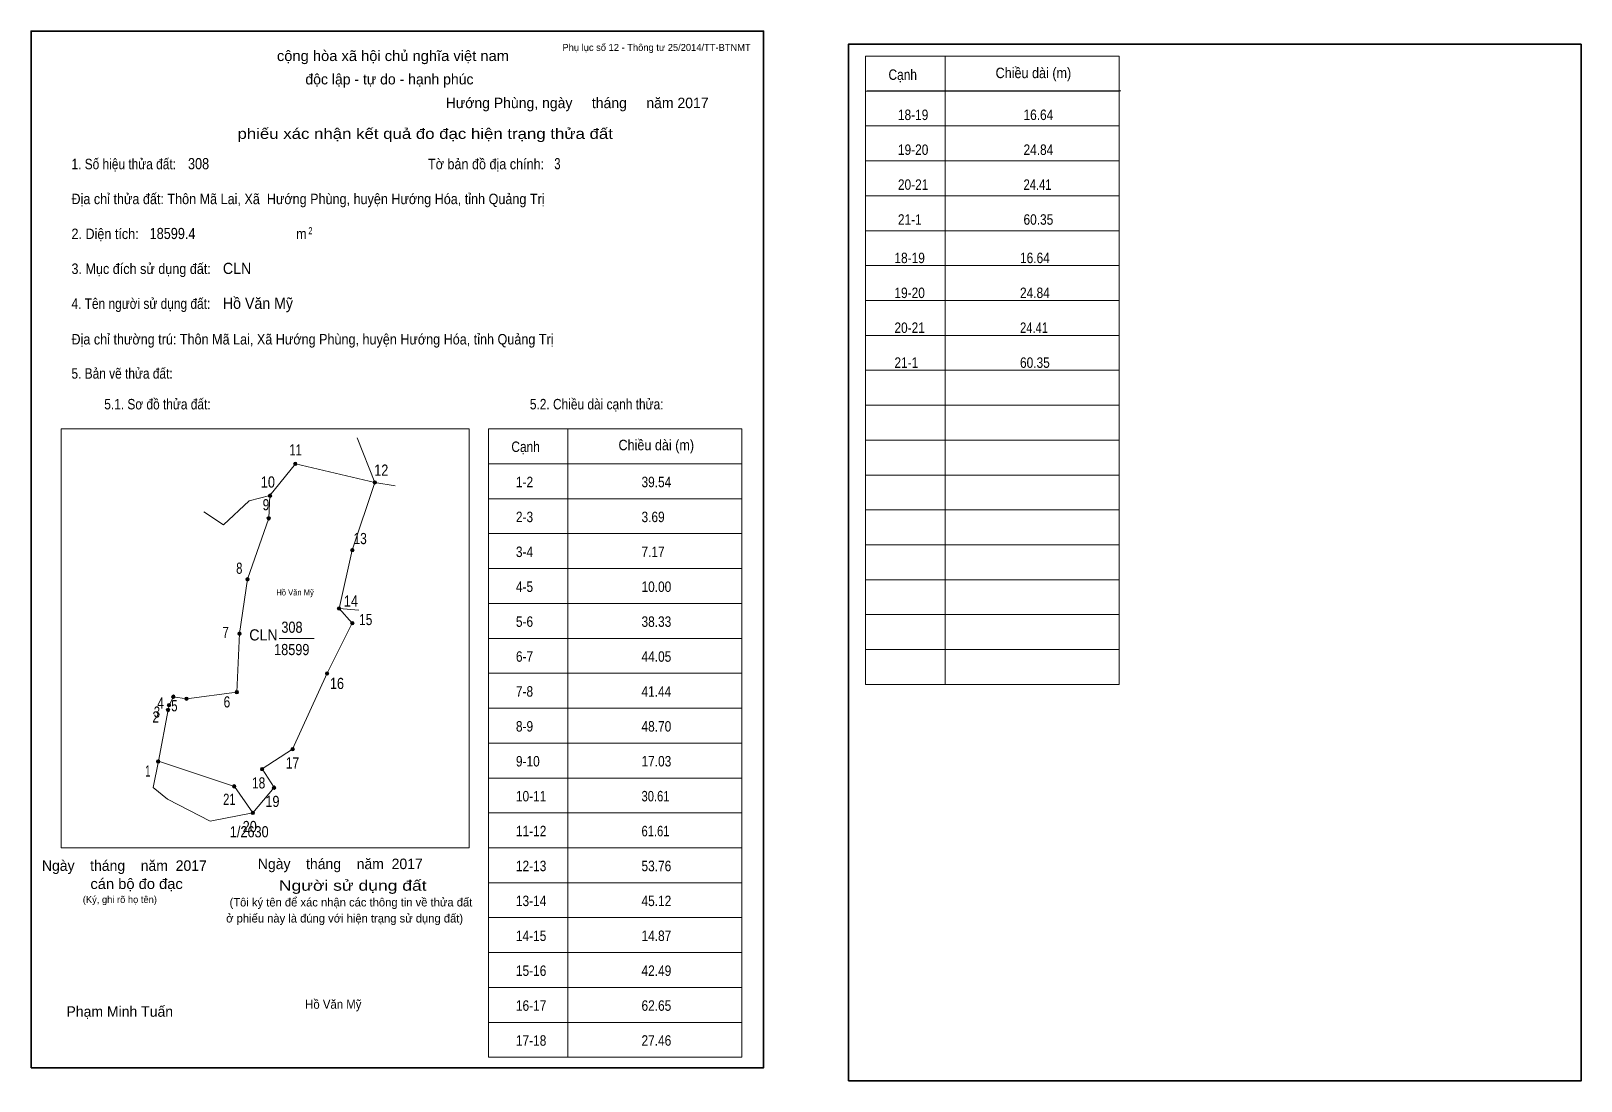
# Model space of a CAD drawing. Header units: centimetres. Extents: x 0 to 44.4, y -0.4 to 29.7.
import ezdxf
from ezdxf.enums import TextEntityAlignment as Align

# ---------------------------------------------------------------- set-up
doc = ezdxf.new("R2010")
doc.units = ezdxf.units.CM
doc.header["$LTSCALE"] = 0.12
for name, color, linetype in [('2', 7, 'Continuous'), ('30', 7, 'Continuous'), ('34', 7, 'Continuous')]:
    doc.layers.add(name, color=color, linetype=linetype)
for name, color, linetype, lineweight in [('32', 7, 'Continuous', 13), ('33', 7, 'Continuous', 13), ('6', 7, 'Continuous', 13), ('63', 7, 'Continuous', 13)]:
    doc.layers.add(name, color=color, linetype=linetype, lineweight=lineweight)

msp = doc.modelspace()

# ---------------------------------------------------------------- hatches: boundary and pattern name
at = {"layer": '32'}
for points in [[(7.6247, 17.3, 1), (7.5247, 17.3, 1)], [(9.9061, 16.7677, 1), (9.8061, 16.7677, 1)], [(6.9023, 16.3875, 1), (6.8023, 16.3875, 1)], [(6.8643, 15.7411, 1), (6.7643, 15.7411, 1)], [(9.2597, 14.8285, 1), (9.1597, 14.8285, 1)], [(6.2559, 13.992, 1), (6.1559, 13.992, 1)], [(8.8795, 13.1555, 1), (8.7795, 13.1555, 1)], [(6.0278, 12.4331, 1), (5.9278, 12.4331, 1)], [(9.2597, 12.7373, 1), (9.1597, 12.7373, 1)], [(8.5373, 11.2924, 1), (8.4373, 11.2924, 1)], [(4.1312, 10.6281, 1), (4.0312, 10.6281, 1)], [(5.9517, 10.7601, 1), (5.8517, 10.7601, 1)], [(3.9783, 10.2483, 1), (3.8783, 10.2483, 1)], [(4.0068, 10.3856, 1), (3.9068, 10.3856, 1)], [(4.5068, 10.57, 1), (4.4068, 10.57, 1)], [(7.5487, 9.1251, 1), (7.4487, 9.1251, 1)], [(3.6939, 8.7719, 1), (3.5939, 8.7719, 1)], [(6.6741, 8.5548, 1), (6.5741, 8.5548, 1)], [(5.8757, 8.0605, 1), (5.7757, 8.0605, 1)], [(7.0163, 8.0224, 1), (6.9163, 8.0224, 1)], [(6.408, 7.3, 1), (6.308, 7.3, 1)]]:
    msp.add_hatch(color=256, dxfattribs=at).paths.add_polyline_path(points)

# ---------------------------------------------------------------- linework, layer by layer
for centre in [(7.5747, 17.3), (9.8561, 16.7677), (6.8523, 16.3875), (6.8143, 15.7411), (9.2097, 14.8285), (6.2059, 13.992), (8.8295, 13.1555), (5.9778, 12.4331), (9.2097, 12.7373), (8.4873, 11.2924), (4.0812, 10.6281), (5.9017, 10.7601), (3.9283, 10.2483), (3.9568, 10.3856), (4.4568, 10.57), (7.4987, 9.1251), (3.6439, 8.7719), (6.6241, 8.5548), (5.8257, 8.0605), (6.9663, 8.0224), (6.358, 7.3)]:
    msp.add_circle(centre, 0.05, dxfattribs=at)
at = {"layer": '33'}
msp.add_line((7.11, 12.3), (8.12, 12.3), dxfattribs=at)
at = {"layer": '6'}
for p, q in [((9.86, 16.77), (9.35, 18.05)), ((9.86, 16.77), (10.44, 16.67)), ((8.83, 13.16), (9.4, 13.11)), ((6.36, 7.3), (6.97, 8.03))]:
    msp.add_line(p, q, dxfattribs=at)
for points in [[(9.86, 16.77), (7.58, 17.3), (6.85, 16.39)], [(8.83, 13.16), (9.21, 14.83), (9.86, 16.77)], [(4.08, 10.63), (4.46, 10.57), (5.9, 10.76), (5.98, 12.44), (6.21, 14), (6.82, 15.74), (6.85, 16.39)], [(6.85, 16.39), (6.25, 16.24), (5.52, 15.55), (4.95, 15.93)], [(6.97, 8.03), (6.63, 8.56), (7.5, 9.13), (8.49, 11.3), (9.21, 12.74), (8.83, 13.16)], [(3.93, 10.25), (3.65, 8.78), (3.5, 8.03)], [(4.08, 10.63), (3.96, 10.39), (3.93, 10.25)], [(3.65, 8.78), (5.83, 8.06), (6.36, 7.3)], [(3.5, 8.03), (3.91, 7.69), (5.14, 7.06), (6.36, 7.3)]]:
    msp.add_lwpolyline(points, dxfattribs=at)
at = {"layer": '63'}
for p, q in [((23.92, 28.98), (31.19, 28.98)), ((23.92, 10.98), (23.92, 28.98)), ((26.2, 10.98), (26.2, 28.98)), ((31.19, 10.98), (31.19, 28.98)), ((23.92, 27.98), (31.19, 27.98)), ((23.97, 27.99), (31.24, 27.99)), ((23.92, 26.98), (31.19, 26.98)), ((23.92, 25.98), (31.19, 25.98)), ((23.92, 24.98), (31.19, 24.98)), ((23.92, 23.98), (31.19, 23.98)), ((23.92, 22.98), (31.19, 22.98)), ((23.92, 21.98), (31.19, 21.98)), ((23.92, 20.98), (31.19, 20.98)), ((23.92, 19.98), (31.19, 19.98)), ((23.92, 18.98), (31.19, 18.98)), ((0.86, 18.3), (12.56, 18.3)), ((0.86, 6.3), (0.86, 18.3)), ((12.56, 6.3), (12.56, 18.3)), ((13.11, 18.3), (20.38, 18.3)), ((13.11, 0.3), (13.11, 18.3)), ((15.39, 0.3), (15.39, 18.3)), ((20.38, 0.3), (20.38, 18.3)), ((23.92, 17.98), (31.19, 17.98)), ((13.11, 17.3), (20.38, 17.3)), ((23.92, 16.98), (31.19, 16.98)), ((13.11, 16.3), (20.38, 16.3)), ((23.92, 15.98), (31.19, 15.98)), ((13.11, 15.3), (20.38, 15.3)), ((23.92, 14.98), (31.19, 14.98)), ((13.11, 14.3), (20.38, 14.3)), ((23.92, 13.98), (31.19, 13.98)), ((13.11, 13.3), (20.38, 13.3)), ((23.92, 12.98), (31.19, 12.98)), ((13.11, 12.3), (20.38, 12.3)), ((23.92, 11.98), (31.19, 11.98)), ((13.11, 11.3), (20.38, 11.3)), ((23.92, 10.98), (31.19, 10.98)), ((13.11, 10.3), (20.38, 10.3)), ((13.11, 9.3), (20.38, 9.3)), ((13.11, 8.3), (20.38, 8.3)), ((13.11, 7.3), (20.38, 7.3)), ((0.86, 6.3), (12.56, 6.3)), ((13.11, 6.3), (20.38, 6.3)), ((13.11, 5.3), (20.38, 5.3)), ((13.11, 4.3), (20.38, 4.3)), ((13.11, 3.3), (20.38, 3.3)), ((13.11, 2.3), (20.38, 2.3)), ((13.11, 1.3), (20.38, 1.3)), ((13.11, 0.3), (20.38, 0.3))]:
    msp.add_line(p, q, dxfattribs=at)
at = {"layer": '63', "lineweight": 35}
for points in [[(0, 0), (0, 29.7), (21, 29.7), (21, 0)], [(23.43, -0.38), (23.43, 29.32), (44.43, 29.32), (44.43, -0.38)]]:
    msp.add_lwpolyline(points, close=True, dxfattribs=at)

# ---------------------------------------------------------------- texts
at = {"layer": '2', "width": 0.95}
for height, p in [(0.1711, (7.57, 13.53)), (0.2566, (8.665, 1.69))]:
    msp.add_text('Hồ Văn Mỹ', height=height, dxfattribs=at).set_placement(p, align=Align.CENTER)
at = {"layer": '30'}
for s, height, width, p in [('18-19', 0.3, 0.85, (24.85, 27.15)), ('16.64', 0.3, 0.85, (28.45, 27.15)), ('19-20', 0.3, 0.85, (24.85, 26.15)), ('24.84', 0.3, 0.85, (28.45, 26.15)), ('20-21', 0.3, 0.85, (24.85, 25.15)), ('24.41', 0.3, 0.8, (28.45, 25.15)), ('21-1', 0.3, 0.85, (24.85, 24.15)), ('60.35', 0.3, 0.85, (28.45, 24.15)), ('18-19', 0.3, 0.85, (24.75, 23.05)), ('16.64', 0.3, 0.85, (28.35, 23.05)), ('19-20', 0.3, 0.85, (24.75, 22.05)), ('24.84', 0.3, 0.85, (28.35, 22.05)), ('20-21', 0.3, 0.85, (24.75, 21.05)), ('24.41', 0.3, 0.8, (28.35, 21.05)), ('21-1', 0.3, 0.85, (24.75, 20.05)), ('60.35', 0.3, 0.85, (28.35, 20.05)), ('1-2', 0.3, 0.85, (13.9, 16.63)), ('39.54', 0.3, 0.85, (17.5, 16.63)), ('2-3', 0.3, 0.85, (13.9, 15.63)), ('3.69', 0.3, 0.85, (17.5, 15.63)), ('3-4', 0.3, 0.85, (13.9, 14.63)), ('7.17', 0.3, 0.85, (17.5, 14.63)), ('4-5', 0.3, 0.85, (13.9, 13.63)), ('10.00', 0.3, 0.85, (17.5, 13.63)), ('5-6', 0.3, 0.85, (13.9, 12.63)), ('38.33', 0.3, 0.85, (17.5, 12.63)), ('6-7', 0.3, 0.85, (13.9, 11.63)), ('44.05', 0.3, 0.85, (17.5, 11.63)), ('7-8', 0.3, 0.85, (13.9, 10.63)), ('41.44', 0.3, 0.85, (17.5, 10.63)), ('8-9', 0.3, 0.85, (13.9, 9.63)), ('48.70', 0.3, 0.85, (17.5, 9.63)), ('9-10', 0.3, 0.85, (13.9, 8.63)), ('17.03', 0.3, 0.85, (17.5, 8.63)), ('10-11', 0.3, 0.85, (13.9, 7.63)), ('30.61', 0.3, 0.8, (17.5, 7.63)), ('1/2630', 0.32, 0.85, (5.7, 6.6)), ('11-12', 0.3, 0.85, (13.9, 6.63)), ('61.61', 0.3, 0.8, (17.5, 6.63)), ('12-13', 0.3, 0.85, (13.9, 5.63)), ('53.76', 0.3, 0.85, (17.5, 5.63)), ('13-14', 0.3, 0.85, (13.9, 4.63)), ('45.12', 0.3, 0.85, (17.5, 4.63)), ('14-15', 0.3, 0.85, (13.9, 3.63)), ('14.87', 0.3, 0.85, (17.5, 3.63)), ('15-16', 0.3, 0.85, (13.9, 2.63)), ('42.49', 0.3, 0.85, (17.5, 2.63)), ('16-17', 0.3, 0.85, (13.9, 1.63)), ('62.65', 0.3, 0.85, (17.5, 1.63)), ('17-18', 0.3, 0.85, (13.9, 0.63)), ('27.46', 0.3, 0.85, (17.5, 0.63))]:
    msp.add_text(s, height=height, dxfattribs=dict(at, width=width)).set_placement(p)
at = {"layer": '32'}
for s, width, p in [('11', 0.75, (7.585, 17.54)), ('10', 0.85, (6.79, 16.62)), ('12', 0.85, (10.04, 16.96)), ('9', 0.8, (6.735, 15.97)), ('13', 0.8, (9.435, 15)), ('8', 0.75, (5.97, 14.15)), ('14', 0.85, (9.17, 13.21)), ('15', 0.8, (9.595, 12.68)), ('7', 0.75, (5.58, 12.31)), ('16', 0.85, (8.77, 10.85)), ('3', 0.75, (3.61, 10.03)), ('4', 0.8, (3.715, 10.29)), ('5', 0.75, (4.11, 10.21)), ('6', 0.8, (5.615, 10.32)), ('2', 0.8, (3.575, 9.89)), ('17', 0.8, (7.495, 8.57)), ('1', 0.65, (3.35, 8.34)), ('18', 0.8, (6.525, 8)), ('21', 0.75, (5.685, 7.53)), ('19', 0.85, (6.92, 7.47)), ('20', 0.85, (6.27, 6.75))]:
    msp.add_text(s, height=0.32, dxfattribs=dict(at, width=width)).set_placement(p, align=Align.CENTER)
at = {"layer": '33', "width": 0.95}
msp.add_text('CLN', height=0.32, dxfattribs=at).set_placement((7.07, 12.24), align=Align.RIGHT)
at = {"layer": '33', "width": 0.85}
for s, p in [('308', (7.48, 12.46)), ('18599', (7.475, 11.82))]:
    msp.add_text(s, height=0.32, dxfattribs=at).set_placement(p, align=Align.CENTER)
at = {"layer": '34'}
for s, width, p in [('308', 0.85, (4.5, 25.74)), ('3', 0.75, (15, 25.74)), ('18599.4', 0.85, (3.4, 23.74)), ('CLN', 0.95, (5.5, 22.74)), ('Hồ Văn Mỹ', 0.95, (5.5, 21.74))]:
    msp.add_text(s, height=0.32, dxfattribs=dict(at, width=width)).set_placement(p)
at = {"layer": '63'}
for s, height, p in [('Phụ lục số 12 - Thông tư 25/2014/TT-BTNMT', 0.2, (20.63, 29.13)), ('Ngày    tháng    năm  2017', 0.3, (5.04, 5.64)), ('Ngày    tháng    năm  2017', 0.3, (11.23, 5.69)), ('(Ký, ghi rõ họ tên)', 0.2, (3.61, 4.72))]:
    msp.add_text(s, height=height, dxfattribs=at).set_placement(p, align=Align.RIGHT)
at = {"layer": '63', "width": 1.05}
msp.add_text('cộng hòa xã hội chủ nghĩa việt nam', height=0.3, dxfattribs=at).set_placement((10.375, 28.84), align=Align.CENTER)
at = {"layer": '63'}
for s, height, p in [('độc lập - tự do - hạnh phúc', 0.3, (10.275, 28.17)), ('Hướng Phùng, ngày     tháng     năm 2017', 0.3, (15.655, 27.49)), ('(Tôi ký tên để xác nhận các thông tin về thửa đất ', 0.24, (9.215, 4.62)), ('ở phiếu này là đúng với hiện trạng sử dụng đất)', 0.24, (8.99, 4.16)), ('Phạm Minh Tuấn', 0.3, (2.545, 1.46))]:
    msp.add_text(s, height=height, dxfattribs=at).set_placement(p, align=Align.CENTER)
for s, height, width, p in [('Cạnh', 0.3, 0.85, (24.58, 28.3)), ('Chiều dài (m)', 0.3, 0.9, (27.65, 28.35)), ('1. Số hiệu thửa đất:', 0.3, 0.85, (1.16, 25.74)), ('Tờ bản đồ địa chính:', 0.3, 0.9, (11.38, 25.74)), ('Địa chỉ thửa đất: Thôn Mã Lai, Xã  Hướng Phùng, huyện Hướng Hóa, tỉnh Quảng Trị', 0.3, 0.9, (1.16, 24.74)), ('2. Diện tích:', 0.3, 0.9, (1.16, 23.74)), ('2', 0.2, 0.8, (7.95, 23.88)), ('m', 0.3, 0.9, (7.6, 23.74)), ('3. Mục đích sử dụng đất:', 0.3, 0.9, (1.16, 22.74)), ('4. Tên người sử dụng đất:', 0.3, 0.85, (1.16, 21.74)), ('Địa chỉ thường trú: Thôn Mã Lai, Xã Hướng Phùng, huyện Hướng Hóa, tỉnh Quảng Trị', 0.3, 0.9, (1.16, 20.72)), ('5. Bản vẽ thửa đất:', 0.3, 0.85, (1.16, 19.74)), ('5.1. Sơ đồ thửa đất:', 0.3, 0.85, (2.1, 18.86)), ('5.2. Chiều dài cạnh thửa:', 0.3, 0.85, (14.3, 18.86)), ('Cạnh', 0.3, 0.85, (13.77, 17.64)), ('Chiều dài (m)', 0.3, 0.9, (16.84, 17.69))]:
    msp.add_text(s, height=height, dxfattribs=dict(at, width=width)).set_placement(p)
for s, width, p in [('phiếu xác nhận kết quả đo đạc hiện trạng thửa đất', 1.2, (16.68, 26.61)), ('cán bộ đo đạc', 1.05, (4.35, 5.12)), ('Người sử dụng đất', 1.25, (11.34, 5.07))]:
    msp.add_text(s, height=0.3, dxfattribs=dict(at, width=width)).set_placement(p, align=Align.RIGHT)

doc.saveas('drawing.dxf')
